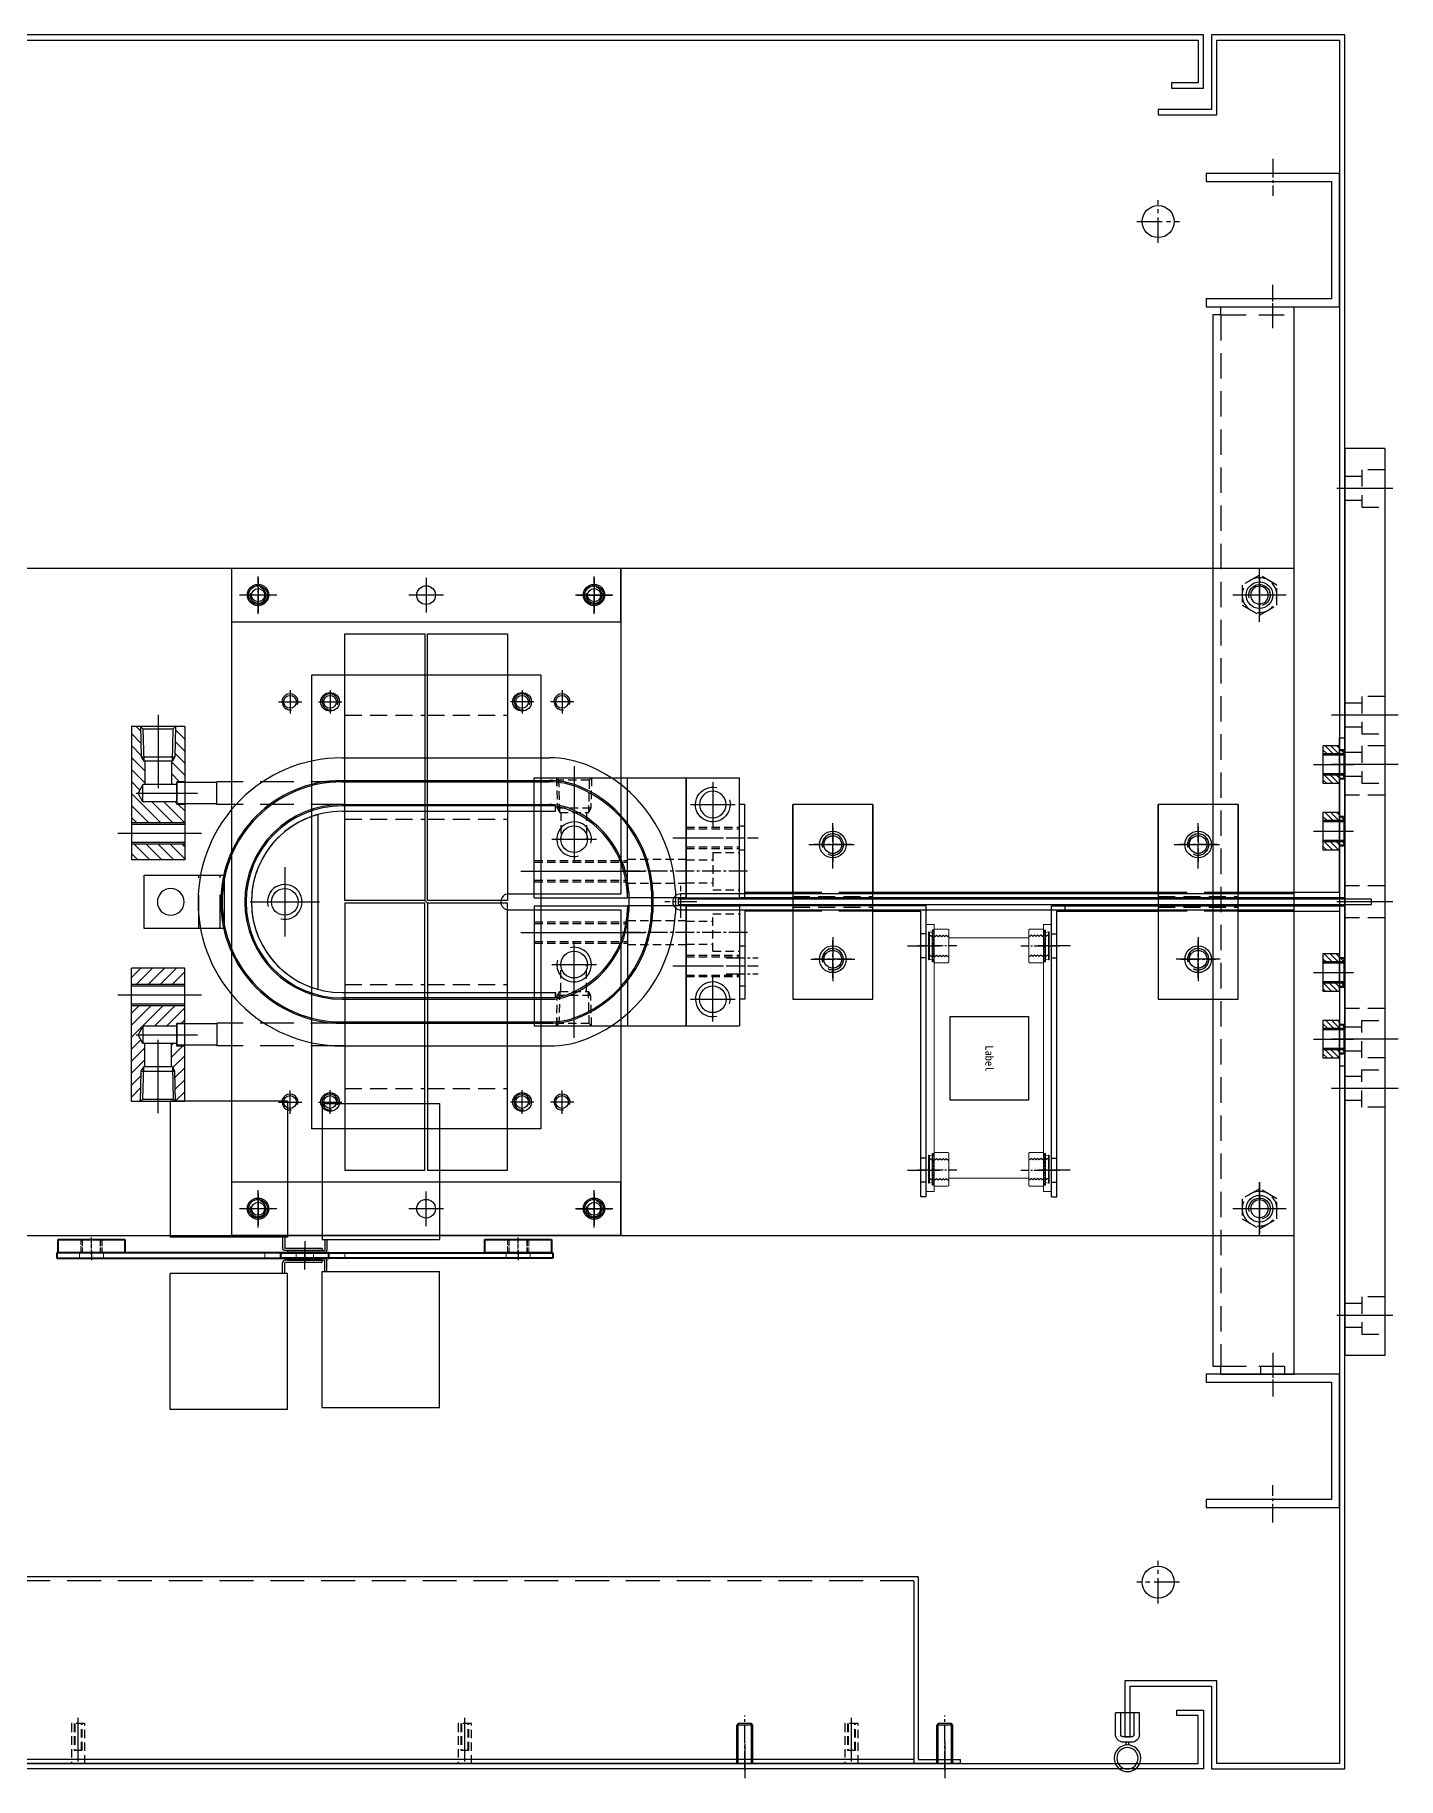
# Model space of a CAD drawing. Header units: millimetres. Extents: x 24815 to 36799, y -9299 to 5469.
# Drawn here: x 35471 to 35982, y 959 to 1612 of the extents above; entities that cross this region are included whole.
import ezdxf

# ---------------------------------------------------------------- set-up
doc = ezdxf.new("R2010")
doc.units = ezdxf.units.MM
for name, pattern in [('CENTER', [50.8, 31.75, -6.35, 6.35, -6.35]), ('CENTER1', [10, 7, -1, 1, -1]), ('CENTER2', [28.575, 19.05, -3.175, 3.175, -3.175]), ('DPDM0486$0$CHAIN', [0.3543, 0.2362, -0.0295, 0.0591, -0.0295]), ('DPDM0486$0$DASHED', [0.2067, 0.1654, -0.0413]), ('DPDM0487$0$CHAIN', [0.3543, 0.2362, -0.0295, 0.0591, -0.0295]), ('DPDM0487$0$DASHED', [0.2067, 0.1654, -0.0413]), ('HIDDEN', [9.525, 6.35, -3.175]), ('HIDDEN2', [4.7625, 3.175, -1.5875]), ('HIDDENX2', [19.05, 12.7, -6.35]), ('PHANTOMX2', [5, 2.5, -0.5, 0.5, -0.5, 0.5, -0.5])]:
    doc.linetypes.add(name, pattern=pattern)
for name, color, linetype in [('______', 7, 'Continuous'), ('CAPA', 7, 'Continuous'), ('CENTER', 1, 'CENTER'), ('HIDDEN', 2, 'HIDDEN'), ('THIN', 3, 'Continuous'), ('모선', 7, 'Continuous')]:
    doc.layers.add(name, color=color, linetype=linetype)
for name, color, linetype, lineweight in [('AM_5', 3, 'Continuous', 25), ('DPDM0486$0$가려진 것(ISO)', 2, 'DPDM0486$0$DASHED', 18), ('DPDM0486$0$가시적인 것(ISO)', 3, 'Continuous', 40), ('DPDM0486$0$중심선(ISO)', 1, 'Continuous', 25), ('DPDM0487$0$가려진 것(ISO)', 2, 'DPDM0487$0$DASHED', 18), ('DPDM0487$0$가시적인 것(ISO)', 3, 'Continuous', 40), ('DPDM0487$0$중심선(ISO)', 1, 'Continuous', 25), ('모형', 7, 'Continuous', 53), ('외형선', 3, 'Continuous', 30)]:
    doc.layers.add(name, color=color, linetype=linetype, lineweight=lineweight)
doc.styles.add('dim', font='')
doc.styles.get('dim').set_extended_font_data('BatangChe')

# ---------------------------------------------------------------- blocks, each defined once
blk = doc.blocks.new('A$C6E964A93')
at = {"color": 4}
for p, q in [((490.01, 70), (9.9, 70)), ((488.41, 68.4), (488.41, 60)), ((490.01, 70), (490.01, 1.6)), ((488.41, 60), (488.41, 0)), ((488.41, 1.6), (11.5, 1.6)), ((488.41, 0), (11.5, 0)), ((490.01, 1.6), (505.91, 1.6)), ((505.91, 0), (505.91, 1.6)), ((505.91, 0), (488.41, 0))]:
    blk.add_line(p, q, dxfattribs=at)
at = {"layer": 'CENTER', "color": 1, "linetype": 'CENTER'}
for p, q in [((425, 7.43), (425, -5.44)), ((500, 8.23), (500, -5.44))]:
    blk.add_line(p, q, dxfattribs=at)
at = {"layer": 'HIDDEN', "color": 2, "linetype": 'HIDDENX2'}
blk.add_line((488.41, 68.5), (11.5, 68.5), dxfattribs=at)
blk = doc.blocks.new('erwqa')
at = {"color": 2, "linetype": 'HIDDEN'}
for p, q in [((-4060.23, -13842.8), (-4056.48, -13836.3)), ((-4056.48, -13836.3), (-4048.97, -13836.3)), ((-4048.97, -13836.3), (-4045.22, -13842.8)), ((-4056.48, -13849.3), (-4060.23, -13842.8)), ((-4045.22, -13842.8), (-4048.97, -13849.3)), ((-4048.97, -13849.3), (-4056.48, -13849.3))]:
    blk.add_line(p, q, dxfattribs=at)
blk.add_circle((-4052.72, -13842.8), 6.5, dxfattribs=at)
blk.add_circle((-4052.72, -13842.8), 3.32)
at = {"layer": 'CENTER'}
for p, q in [((-4052.72, -13832.8), (-4052.72, -13852.8)), ((-4062.72, -13842.8), (-4042.72, -13842.8))]:
    blk.add_line(p, q, dxfattribs=at)
at = {"layer": 'THIN'}
blk.add_arc((-4052.72, -13842.8), 4, 255, 165, dxfattribs=at)
blk = doc.blocks.new('A$C0C5579ED')
at = {"color": 140}
for p, q in [((0, -19.5), (0, 8)), ((400, 8), (0, 8)), ((400, -19.5), (400, 8)), ((3, -19.5), (0, -19.5)), ((3, -19.5), (3, -22.5)), ((397, -22.5), (397, -19.5)), ((400, -19.5), (397, -19.5)), ((3, -22.5), (397, -22.5))]:
    blk.add_line(p, q, dxfattribs=at)
at = {"color": 2, "linetype": 'HIDDEN2', "ltscale": 3}
for p, q in [((3, -19.5), (3, 8)), ((397, -19.5), (397, 8)), ((3, -19.5), (397, -19.5))]:
    blk.add_line(p, q, dxfattribs=at)
at = {"color": 1, "linetype": 'CENTER1'}
for p, q in [((8, 0), (-5, 0)), ((392, 0), (405, 0))]:
    blk.add_line(p, q, dxfattribs=at)
at = {"color": 1, "linetype": 'CENTER2'}
for p, q in [((108, 1.83), (108, -11.83)), ((338, 1.83), (338, -11.83)), ((101.17, -5), (114.83, -5)), ((331.17, -5), (344.83, -5))]:
    blk.add_line(p, q, dxfattribs=at)
at = {"color": 2}
for p, q in [((400, 4.5), (397, 4.5)), ((400, -4.5), (397, -4.5))]:
    blk.add_line(p, q, dxfattribs=at)
at = {"color": 140}
for centre in [(108, -5), (338, -5)]:
    blk.add_circle(centre, 5, dxfattribs=at)
at = {"extrusion": (0, 0, -1), "zscale": -1}
for p in [(3944.72, 13837.8), (3714.72, 13837.8)]:
    blk.add_blockref('erwqa', p, dxfattribs=at)
blk = doc.blocks.new('A$C0C3B50F3')
for p, q in [((-3, 14.39), (-2.5, 15)), ((-3, 14.39), (3, 14.39)), ((-3, 0), (-3, 14.39)), ((-2.5, 15), (2.5, 15)), ((2.5, 15), (3, 14.39)), ((3, 0), (3, 14.39)), ((3, 0), (-3, 0))]:
    blk.add_line(p, q)
at = {"color": 3}
for p, q in [((-2.5, 0), (-2.5, 15)), ((2.5, 0), (2.5, 15))]:
    blk.add_line(p, q, dxfattribs=at)
at = {"color": 1, "linetype": 'CENTER1'}
blk.add_line((0, -2.28), (0, 18.05), dxfattribs=at)
blk = doc.blocks.new('caw334rtw34tf45')
at = {"color": 2, "linetype": 'HIDDEN2'}
for p, q in [((4143.25, 33223.64), (4128.25, 33223.64)), ((4128.25, 33223.64), (4128.25, 33218.64)), ((4143.25, 33222.64), (4133.25, 33222.64)), ((4133.25, 33222.64), (4133.25, 33219.64)), ((4143.25, 33222.39), (4133.25, 33222.39)), ((4143.25, 33218.64), (4143.25, 33223.64)), ((4128.25, 33218.64), (4143.25, 33218.64)), ((4133.25, 33219.89), (4143.25, 33219.89)), ((4133.25, 33219.64), (4143.25, 33219.64))]:
    blk.add_line(p, q, dxfattribs=at)
at = {"color": 1, "linetype": 'CENTER', "ltscale": 2}
blk.add_line((4129.02, 33221.14), (4145.4, 33221.14), dxfattribs=at)
blk = doc.blocks.new('A$C6DC91A1C')
at = {"color": 1, "linetype": 'CENTER1'}
for p, q in [((-8.59, 0), (5.33, 0)), ((52.59, 0), (38.67, 0))]:
    blk.add_line(p, q, dxfattribs=at)
at = {"color": 140}
blk.add_lwpolyline([(0, 22), (44, 22), (44, -25), (47, -25), (47, 25), (-3, 25), (-3, -25), (0, -25)], close=True, dxfattribs=at)
blk = doc.blocks.new('ASDHREWHREJJJ')
for p, q in [((14491.89, -8468.07), (14488.89, -8468.07)), ((14489.89, -8467.05), (14489.89, -8468.07)), ((14490.89, -8467.05), (14490.89, -8468.07)), ((14485.89, -8471.07), (14485.89, -8479.07)), ((14487.89, -8471.07), (14487.89, -8479.07)), ((14491.89, -8470.07), (14488.89, -8470.07)), ((14492.89, -8471.07), (14492.89, -8479.07)), ((14494.89, -8471.07), (14494.89, -8479.07)), ((14494.89, -8479.07), (14485.89, -8479.07))]:
    blk.add_line(p, q)
for radius in [5, 4]:
    blk.add_circle((14490.39, -8462.07), radius)
for centre, radius, start, end in [((14488.89, -8471.07), 3, 90, 180), ((14491.89, -8471.07), 3, 0, 90), ((14488.89, -8471.07), 1, 90, 180), ((14491.89, -8471.07), 1, 0, 90)]:
    blk.add_arc(centre, radius, start, end)
blk = doc.blocks.new('A$C3C5A7B0C')
at = {"color": 1, "linetype": 'CENTER2', "ltscale": 0.5}
for p, q in [((730, -78), (730, -62)), ((722, -70), (738, -70)), ((730, -588), (730, -572)), ((738, -580), (722, -580))]:
    blk.add_line(p, q, dxfattribs=at)
at = {"color": 3}
for points in [[(750, -28), (730, -28), (730, -30), (752, -30), (752, -2), (798, -2), (798, -648), (752, -648), (752, -617), (717.5, -617), (717.5, -638), (719.5, -638), (719.5, -619), (750, -619), (750, -650), (800, -650), (800, 0), (750, 0)], [(737, -628), (747, -628), (747, -650), (55, -650), (55, -628), (65, -628), (65, -630), (57, -630), (57, -648), (745, -648), (745, -630), (737, -630)]]:
    blk.add_lwpolyline(points, close=True, dxfattribs=at)
at = {"color": 3, "ltscale": 10}
for centre in [(730, -70), (730, -580)]:
    blk.add_circle(centre, 6, dxfattribs=at)
at = {"layer": '외형선', "lineweight": -3}
blk.add_lwpolyline([(65, -20), (65, -18), (55, -18), (55, -2), (745, -2), (745, -18), (735, -18), (735, -20), (747, -20), (747, 0), (53, 0), (53, -20), (65, -20)], dxfattribs=at)
at = {"ltscale": 10, "rotation": 270}
for p in [(773, -55), (773, -505)]:
    blk.add_blockref('A$C6DC91A1C', p, dxfattribs=at)
at = {"color": 1, "linetype": 'CENTER2', "rotation": 90}
for p in [(33546.14, -4776.25), (33691.14, -4776.25), (33836.14, -4776.25)]:
    blk.add_blockref('caw334rtw34tf45', p, dxfattribs=at)
at = {"xscale": -1}
for p in [(575, -648), (650, -648)]:
    blk.add_blockref('A$C0C3B50F3', p, dxfattribs=at)
at = {"color": 4, "xscale": -1, "rotation": 180}
blk.add_blockref('ASDHREWHREJJJ', (-13771.89, -9108.07), dxfattribs=at)
blk = doc.blocks.new('B5Y6BYU')
blk.add_line((28533.6, -4095.14), (28533.6, -4102.17))
at = {"layer": 'CAPA'}
for p, q in [((28540.1, -4042.66), (28584.1, -4042.66)), ((28540.1, -4042.66), (28540.1, -4093.66)), ((28584.1, -4042.66), (28584.1, -4093.66)), ((28540.1, -4093.66), (28584.1, -4093.66)), ((28541.1, -4093.66), (28541.1, -4097.86)), ((28541.9, -4093.66), (28541.9, -4097.66)), ((28527.1, -4097.86), (28527.1, -4098.66)), ((28527.1, -4097.86), (28541.1, -4097.86)), ((28527.1, -4098.66), (28540.9, -4098.66))]:
    blk.add_line(p, q, dxfattribs=at)
blk.add_arc((28540.9, -4097.66), 1, 270, 0, dxfattribs=at)
blk = doc.blocks.new('A$C335C3990')
at = {"layer": 'DPDM0486$0$가려진 것(ISO)', "ltscale": 12.094824}
for p, q in [((5, 4), (0, 4)), ((0, 3.5), (5, 3.5)), ((0, 3.32), (5, 3.32)), ((0, -3.32), (5, -3.32)), ((0, -3.5), (5, -3.5)), ((0, -4), (5, -4))]:
    blk.add_line(p, q, dxfattribs=at)
at = {"layer": 'DPDM0486$0$가시적인 것(ISO)'}
for p, q in [((0, -12.5), (0, 12.5)), ((0, 12.5), (5, 12.5)), ((5, 12.5), (5, -12.5)), ((5, -12.5), (0, -12.5))]:
    blk.add_line(p, q, dxfattribs=at)
at = {"layer": 'DPDM0486$0$중심선(ISO)', "linetype": 'DPDM0486$0$CHAIN', "ltscale": 7.222748}
blk.add_line((-0.75, 0), (5.75, 0), dxfattribs=at)
blk = doc.blocks.new('A$C517E0DAE')
at = {"layer": 'DPDM0487$0$가려진 것(ISO)', "ltscale": 3.809293}
for p, q in [((-3.25, 2), (-3.25, 0)), ((3.25, 2), (3.25, 0)), ((15, 2), (15, 0)), ((75.5, 2), (75.5, 0)), ((84.5, 2), (84.5, 0))]:
    blk.add_line(p, q, dxfattribs=at)
at = {"layer": 'DPDM0487$0$가시적인 것(ISO)'}
for p, q in [((-9, 2), (93, 2)), ((-9, 0), (-9, 2)), ((93, 0), (-9, 0)), ((93, 2), (93, 0))]:
    blk.add_line(p, q, dxfattribs=at)
at = {"layer": 'DPDM0487$0$중심선(ISO)', "linetype": 'DPDM0487$0$CHAIN', "ltscale": 3.889126}
for p, q in [((0, 2.75), (0, -0.75)), ((80, 2.75), (80, -0.75))]:
    blk.add_line(p, q, dxfattribs=at)
blk = doc.blocks.new('A$C6D924BC3')
at = {"xscale": -1}
for name, p in [('B5Y6BYU', (28453.6, 4094.46)), ('A$C517E0DAE', (-80, -7))]:
    blk.add_blockref(name, p, dxfattribs=at)
for name, p in [('B5Y6BYU', (-28613.6, 4093.66)), ('A$C517E0DAE', (-80, -7))]:
    blk.add_blockref(name, p)
for name, p, rotation in [('A$C335C3990', (-160, -5), 90), ('A$C335C3990', (0, -5), 90), ('B5Y6BYU', (28453.6, -4106.46), 180)]:
    blk.add_blockref(name, p, dxfattribs=dict(rotation=rotation))
at = {"xscale": -1, "rotation": 180}
blk.add_blockref('B5Y6BYU', (-28613.6, -4105.66), dxfattribs=at)
blk = doc.blocks.new('WADGSG')
blk.add_line((54281.5, 131541.67), (54281.5, 131607.24))
at = {"color": 1, "linetype": 'CENTER', "ltscale": 3}
for p, q in [((54269, 131587.45), (54269, 131561.45)), ((54256, 131574.45), (54282, 131574.45))]:
    blk.add_line(p, q, dxfattribs=at)
at = {"color": 3}
blk.add_circle((54269, 131574.45), 5, dxfattribs=at)
for centre, radius, start, end in [((54290.5, 131574.45), 34, 105.34948, 254.65052), ((54269, 131574.45), 6.5, 256.75792, 195.25066)]:
    blk.add_arc(centre, radius, start, end)
blk = doc.blocks.new('Wdfgs')
at = {"color": 6}
for p, q in [((54368.12, 131610.45), (54288.12, 131610.45)), ((54368.12, 131608.45), (54368.12, 131610.45)), ((54288.12, 131608.45), (54368.12, 131608.45)), ((54288.12, 131540.45), (54368.12, 131540.45)), ((54368.12, 131538.45), (54288.12, 131538.45)), ((54368.12, 131538.45), (54368.12, 131540.45))]:
    blk.add_line(p, q, dxfattribs=at)
for radius in [36, 34]:
    blk.add_arc((54288.12, 131574.45), radius, 90, 270, dxfattribs=at)
blk = doc.blocks.new('tshf')
at = {"color": 2}
for p, q in [((54420.78, 131628.45), (54498.58, 131628.45)), ((54420.78, 131619.95), (54498.58, 131619.95)), ((54420.78, 131619.45), (54498.58, 131619.45)), ((54420.78, 131610.95), (54498.58, 131610.95)), ((54528.28, 131577.97), (54528.28, 131570.93)), ((54536.77, 131578.34), (54536.77, 131570.57)), ((54537.27, 131578.34), (54537.27, 131570.57)), ((54545.76, 131578.72), (54545.76, 131570.19)), ((54420.78, 131537.95), (54498.58, 131537.95)), ((54420.78, 131529.45), (54498.58, 131529.45)), ((54420.78, 131528.95), (54498.58, 131528.95)), ((54420.78, 131520.45), (54498.58, 131520.45))]:
    blk.add_line(p, q, dxfattribs=at)
at = {"color": 1}
for p, q in [((54373.78, 131619.2), (54358.78, 131619.2)), ((54358.78, 131611.2), (54358.78, 131619.2)), ((54373.78, 131611.2), (54358.78, 131611.2)), ((54373.78, 131528.7), (54358.78, 131528.7)), ((54358.78, 131528.7), (54358.78, 131520.7)), ((54373.78, 131520.7), (54358.78, 131520.7))]:
    blk.add_line(p, q, dxfattribs=at)
at = {"color": 253, "linetype": 'HIDDENX2'}
for p, q in [((54421.78, 131619.45), (54373.78, 131619.45)), ((54373.78, 131610.95), (54373.78, 131619.45)), ((54421.78, 131610.95), (54373.78, 131610.95)), ((54421.78, 131528.95), (54373.78, 131528.95)), ((54373.78, 131528.95), (54373.78, 131520.45)), ((54421.78, 131520.45), (54373.78, 131520.45))]:
    blk.add_line(p, q, dxfattribs=at)
at = {"color": 2}
for centre, radius, start, end in [((54420.78, 131574.45), 54, 90, 270), ((54498.58, 131590.95), 37.5, 67.70991, 90), ((54492.64, 131576.45), 53.17, 2.44434, 67.70991), ((54420.78, 131574.45), 45.5, 90, 270), ((54420.78, 131574.45), 45, 90, 270), ((54498.58, 131590.95), 29, 67.70991, 90), ((54498.58, 131590.95), 28.5, 67.70991, 90), ((54492.64, 131576.45), 44.17, 2.44434, 67.70991), ((54492.64, 131576.45), 44.67, 2.44434, 67.70991), ((54420.78, 131574.45), 36.5, 90, 270), ((54498.58, 131590.95), 20, 67.70991, 90), ((54492.64, 131576.45), 35.67, 2.44434, 67.70991), ((54492.64, 131572.45), 35.67, 292.29009, 357.55566), ((54492.64, 131572.45), 44.17, 292.29009, 357.55566), ((54492.64, 131572.45), 44.67, 292.29009, 357.55566), ((54492.64, 131572.45), 53.17, 292.29009, 357.55566), ((54498.58, 131557.95), 20, 270, 292.29009), ((54498.58, 131557.95), 28.5, 270, 292.29009), ((54498.58, 131557.95), 29, 270, 292.29009), ((54498.58, 131557.95), 37.5, 270, 292.29009)]:
    blk.add_arc(centre, radius, start, end, dxfattribs=at)
blk = doc.blocks.new('aseefwAG')
at = {"color": 6}
for p, q in [((978.69, 254.27), (948.69, 254.26)), ((948.69, 254.26), (948.69, 234.26)), ((978.69, 234.27), (978.69, 254.27)), ((948.69, 234.26), (978.69, 234.27))]:
    blk.add_line(p, q, dxfattribs=at)
at = {"color": 2, "linetype": 'HIDDENX2'}
for p, q in [((950.19, 234.26), (950.19, 254.26)), ((958.19, 234.26), (958.19, 254.26))]:
    blk.add_line(p, q, dxfattribs=at)
at = {"color": 6}
blk.add_circle((968.69, 244.26), 5, dxfattribs=at)
blk = doc.blocks.new('eahf')
at = {"color": 1}
for p, q in [((54637.91, 131572.95), (54615.91, 131572.95)), ((54615.91, 131572.95), (54615.91, 131527.95)), ((54637.91, 131527.95), (54637.91, 131572.95)), ((54615.91, 131527.95), (54637.91, 131527.95))]:
    blk.add_line(p, q, dxfattribs=at)
at = {"color": 2, "linetype": 'HIDDEN2'}
for p, q in [((54615.91, 131567.45), (54637.91, 131567.45)), ((54615.91, 131558.45), (54637.91, 131558.45))]:
    blk.add_line(p, q, dxfattribs=at)
at = {"color": 1, "linetype": 'CENTER1'}
blk.add_line((54640.91, 131562.95), (54612.91, 131562.95), dxfattribs=at)
blk = doc.blocks.new('sdfghd')
at = {"color": 1, "linetype": 'CENTER', "ltscale": 3}
for p, q in [((54837.31, 131616.26), (54837.31, 131569.82)), ((54837.31, 131616.26), (54837.31, 131569.82)), ((54825.31, 131604.67), (54825.31, 131587.92)), ((54797.89, 131596.3), (54820.44, 131596.3)), ((54816.94, 131596.3), (54833.69, 131596.3))]:
    blk.add_line(p, q, dxfattribs=at)
at = {"color": 6}
for p, q in [((54847.31, 131611.3), (54802.31, 131611.3)), ((54802.31, 131611.3), (54802.31, 131576.3)), ((54814.81, 131611.3), (54814.81, 131603.3)), ((54847.31, 131611.3), (54847.31, 131576.3)), ((54847.31, 131611.15), (54847.31, 131576.3)), ((54814.81, 131603.3), (54813.14, 131603.3)), ((54813.14, 131603.3), (54813.14, 131601.76)), ((54847.31, 131576.3), (54802.31, 131576.3))]:
    blk.add_line(p, q, dxfattribs=at)
at = {"color": 2, "linetype": 'HIDDEN2'}
for p, q in [((54833.31, 131611.15), (54833.31, 131576.15)), ((54833.91, 131611.15), (54833.91, 131576.15)), ((54840.71, 131611.15), (54840.71, 131576.15)), ((54841.31, 131611.15), (54841.31, 131576.15))]:
    blk.add_line(p, q, dxfattribs=at)
at = {"color": 252, "linetype": 'HIDDEN2'}
for p, q in [((54802.31, 131602.87), (54802.31, 131589.72)), ((54803.2, 131601.99), (54802.31, 131602.87)), ((54813.71, 131590.01), (54813.71, 131602.58)), ((54815.28, 131601.68), (54803.2, 131601.99)), ((54803.2, 131590.6), (54803.2, 131601.99)), ((54815.28, 131601.68), (54815.28, 131590.92)), ((54815.28, 131601.3), (54825.39, 131601.3)), ((54802.31, 131589.72), (54803.2, 131590.6)), ((54803.2, 131590.6), (54815.28, 131590.92)), ((54815.28, 131591.65), (54825.31, 131591.65))]:
    blk.add_line(p, q, dxfattribs=at)
blk.add_line((54805.36, 131602.8), (54802.31, 131602.8))
for points in [[(54802.31, 131602.87), (54813.71, 131602.58), (54815.28, 131601.68)], [(54802.31, 131589.72), (54813.71, 131590.01), (54815.28, 131590.92)]]:
    blk.add_lwpolyline(points, dxfattribs=at)
at = {"color": 3}
blk.add_circle((54825.31, 131596.3), 5, dxfattribs=at)
blk.add_arc((54825.31, 131596.3), 6.5, 74.74934, 13.24208)
at = {"color": 6}
blk.add_arc((54846.81, 131611.29), 35, 195.79842, 269.18146, dxfattribs=at)
blk = doc.blocks.new('asg')
at = {"color": 1, "linetype": 'CENTER', "ltscale": 3}
for p, q in [((54842.11, 131702.48), (54842.11, 131656.03)), ((54854.11, 131690.89), (54854.11, 131674.14)), ((54862.49, 131682.51), (54845.74, 131682.51)), ((54881.54, 131682.51), (54858.99, 131682.51))]:
    blk.add_line(p, q, dxfattribs=at)
at = {"color": 6}
for p, q in [((54832.11, 131697.51), (54877.11, 131697.51)), ((54832.11, 131697.51), (54832.11, 131662.51)), ((54832.11, 131697.37), (54832.11, 131662.51)), ((54864.61, 131697.51), (54864.61, 131689.51)), ((54877.11, 131697.51), (54877.11, 131662.51)), ((54864.61, 131689.51), (54866.29, 131689.51)), ((54866.29, 131689.51), (54866.29, 131687.98)), ((54832.11, 131662.51), (54877.11, 131662.51))]:
    blk.add_line(p, q, dxfattribs=at)
at = {"color": 2, "linetype": 'HIDDEN2'}
for p, q in [((54838.11, 131697.37), (54838.11, 131662.37)), ((54838.71, 131697.37), (54838.71, 131662.37)), ((54845.51, 131697.37), (54845.51, 131662.37)), ((54846.11, 131697.37), (54846.11, 131662.37))]:
    blk.add_line(p, q, dxfattribs=at)
at = {"color": 252, "linetype": 'HIDDEN2'}
for p, q in [((54864.14, 131687.51), (54854.04, 131687.51)), ((54864.14, 131687.89), (54876.23, 131688.21)), ((54864.14, 131687.89), (54864.14, 131677.13)), ((54865.71, 131676.23), (54865.71, 131688.8)), ((54876.23, 131688.21), (54877.11, 131689.09)), ((54876.23, 131676.82), (54876.23, 131688.21)), ((54877.11, 131689.09), (54877.11, 131675.93)), ((54864.14, 131677.87), (54854.11, 131677.87)), ((54876.23, 131676.82), (54864.14, 131677.13)), ((54877.11, 131675.93), (54876.23, 131676.82))]:
    blk.add_line(p, q, dxfattribs=at)
blk.add_line((54874.07, 131689.01), (54877.11, 131689.01))
for points in [[(54877.11, 131689.09), (54865.71, 131688.8), (54864.14, 131687.89)], [(54877.11, 131675.93), (54865.71, 131676.23), (54864.14, 131677.13)]]:
    blk.add_lwpolyline(points, dxfattribs=at)
at = {"color": 3}
blk.add_circle((54854.11, 131682.51), 5, dxfattribs=at)
at = {"color": 6}
blk.add_arc((54832.61, 131697.51), 35, 270.81854, 344.20158, dxfattribs=at)
blk.add_arc((54854.11, 131682.51), 6.5, 256.75792, 195.25066)
blk = doc.blocks.new('W3FCDSERTF')
at = {"color": 40}
for p, q in [((17905.8, -33979), (17905.8, -34065)), ((17905.8, -33979), (18075.8, -33979)), ((18075.8, -33979), (18075.8, -34065)), ((17905.8, -34065), (18075.8, -34065))]:
    blk.add_line(p, q, dxfattribs=at)
at = {"color": 1, "linetype": 'CENTER2'}
for p, q in [((17915.8, -33981.62), (17915.8, -33990.38)), ((18065.8, -33981.62), (18065.8, -33990.38)), ((17911.42, -33986), (17920.18, -33986)), ((18070.18, -33986), (18061.42, -33986)), ((17915.8, -34062.38), (17915.8, -34053.62)), ((18065.8, -34062.38), (18065.8, -34053.62)), ((17911.42, -34058), (17920.18, -34058)), ((18070.18, -34058), (18061.42, -34058))]:
    blk.add_line(p, q, dxfattribs=at)
at = {"color": 40}
for centre in [(17915.8, -33986), (18065.8, -33986), (17915.8, -34058), (18065.8, -34058)]:
    blk.add_circle(centre, 3.5, dxfattribs=at)
blk = doc.blocks.new('QWERFCWE5RTF')
at = {"color": 0, "linetype": 'CENTER2'}
blk.add_line((18132.26, -34251.01), (18132.26, -34281.01), dxfattribs=at)
at = {"color": 1, "linetype": 'CENTER1'}
blk.add_line((18144.76, -34279.01), (18144.76, -34253.01), dxfattribs=at)
at = {"color": 1}
for p, q in [((18154.76, -34256.01), (18109.76, -34256.01)), ((18109.76, -34256.01), (18109.76, -34276.01)), ((18154.76, -34256.01), (18154.76, -34276.01)), ((18154.76, -34276.01), (18109.76, -34276.01)), ((18154.76, -34276.01), (18109.76, -34276.01))]:
    blk.add_line(p, q, dxfattribs=at)
at = {"color": 1, "linetype": 'CENTER', "ltscale": 3}
for p, q in [((18119.76, -34257.63), (18119.76, -34274.39)), ((18111.39, -34266.01), (18128.14, -34266.01))]:
    blk.add_line(p, q, dxfattribs=at)
at = {"color": 2, "linetype": 'HIDDEN2'}
for p, q in [((18128.26, -34256.01), (18128.26, -34276.01)), ((18128.86, -34256.01), (18128.86, -34276.01)), ((18135.66, -34256.01), (18135.66, -34276.01)), ((18136.26, -34256.01), (18136.26, -34276.01)), ((18140.46, -34256.01), (18140.46, -34266.01)), ((18149.06, -34256.01), (18149.06, -34266.01)), ((18137.76, -34266.01), (18151.76, -34266.01)), ((18137.76, -34266.01), (18137.76, -34276.01)), ((18151.76, -34266.01), (18151.76, -34276.01))]:
    blk.add_line(p, q, dxfattribs=at)
at = {"color": 3}
blk.add_circle((18119.76, -34266.01), 5, dxfattribs=at)
blk.add_arc((18119.76, -34266.01), 6.5, 254.74934, 193.24208)
blk = doc.blocks.new('QW3EFCWEW4RT')
h = blk.add_hatch()
h.set_pattern_fill('ANSI31', color=256, style=0)
h.set_pattern_definition([(45, (20879.2575, 78.3932), (-2.24506403, 2.24506403), [])])
h.paths.add_polyline_path([(17403.69, -34509.93), (17403.69, -34513.35), (17415.09, -34513.64), (17416.66, -34514.55), (17416.66, -34514.93), (17425.44, -34514.93), (17425.44, -34512.93), (17424.44, -34512.93), (17424.44, -34509.93)], flags=17)
h.paths.add_polyline_path([(17416.66, -34524.93), (17416.66, -34525.31), (17415.09, -34526.21), (17403.69, -34526.5), (17403.69, -34529.93), (17439.69, -34529.93), (17439.69, -34509.93), (17432.94, -34509.93), (17432.94, -34512.93), (17431.94, -34512.93), (17431.94, -34525.6), (17428.69, -34527.37), (17425.44, -34525.6), (17425.44, -34524.93)])
h.paths.add_polyline_path([(17453.69, -34509.93), (17447.69, -34509.93), (17447.69, -34529.93), (17453.69, -34529.93)])
at = {"color": 1, "linetype": 'CENTER', "ltscale": 3}
for p, q in [((17428.69, -34528.16), (17428.69, -34505.16)), ((17443.69, -34535.03), (17443.69, -34503.59)), ((17399.27, -34519.93), (17426.82, -34519.93))]:
    blk.add_line(p, q, dxfattribs=at)
at = {"color": 1}
for p, q in [((17403.69, -34509.93), (17453.69, -34509.93)), ((17403.69, -34509.93), (17403.69, -34529.93)), ((17424.44, -34509.93), (17424.44, -34512.93)), ((17424.44, -34512.93), (17432.94, -34512.93)), ((17425.44, -34512.93), (17425.44, -34525.6)), ((17431.94, -34512.93), (17431.94, -34525.6)), ((17432.94, -34509.93), (17432.94, -34512.93)), ((17453.69, -34509.93), (17453.69, -34529.93)), ((17416.66, -34514.93), (17425.44, -34514.93)), ((17416.66, -34524.93), (17425.44, -34524.93)), ((17425.44, -34525.6), (17428.69, -34527.37)), ((17431.94, -34525.6), (17425.44, -34525.6)), ((17431.94, -34525.6), (17428.69, -34527.37)), ((17403.69, -34529.93), (17453.69, -34529.93))]:
    blk.add_line(p, q, dxfattribs=at)
at = {"color": 2}
blk.add_line((17403.69, -34511.53), (17403.69, -34525.83), dxfattribs=at)
for p, q in [((17403.69, -34513.35), (17403.69, -34526.5)), ((17404.58, -34514.23), (17403.69, -34513.35)), ((17404.58, -34525.62), (17404.58, -34514.23)), ((17415.09, -34526.21), (17415.09, -34513.64)), ((17416.66, -34514.55), (17416.66, -34525.31)), ((17439.69, -34529.93), (17439.69, -34509.93)), ((17447.69, -34529.93), (17447.69, -34509.93)), ((17403.69, -34526.5), (17404.58, -34525.62))]:
    blk.add_line(p, q)
at = {"color": 3}
for p, q in [((17416.66, -34514.55), (17404.58, -34514.23)), ((17440.29, -34529.93), (17440.29, -34509.93)), ((17447.09, -34529.93), (17447.09, -34509.93)), ((17404.58, -34525.62), (17416.66, -34525.31))]:
    blk.add_line(p, q, dxfattribs=at)
for points in [[(17403.69, -34513.35), (17415.09, -34513.64), (17416.66, -34514.55)], [(17403.69, -34526.5), (17415.09, -34526.21), (17416.66, -34525.31)]]:
    blk.add_lwpolyline(points)
blk = doc.blocks.new('qw33erdcw4e4rt')
at = {"color": 40}
for p, q in [((17883.34, -34082.72), (17883.34, -33936.72)), ((18133.34, -33936.72), (17883.34, -33936.72)), ((18133.34, -34082.72), (18133.34, -33936.72)), ((18005.34, -34040.72), (18005.34, -34082.72)), ((18011.34, -34040.72), (18011.34, -34082.72)), ((18005.34, -34082.72), (17883.34, -34082.72)), ((18133.34, -34082.72), (18011.34, -34082.72))]:
    blk.add_line(p, q, dxfattribs=at)
at = {"color": 1, "linetype": 'CENTER2'}
for p, q in [((17893.34, -33953.22), (17893.34, -33940.22)), ((18123.34, -33953.22), (18123.34, -33940.22)), ((17886.84, -33946.72), (17899.84, -33946.72)), ((18129.84, -33946.72), (18116.84, -33946.72)), ((17928.96, -33958.72), (17937.71, -33958.72)), ((17933.34, -33954.35), (17933.34, -33963.1)), ((18087.71, -33958.72), (18078.96, -33958.72)), ((18083.34, -33954.35), (18083.34, -33963.1)), ((17933.34, -33969.35), (17933.34, -33978.1)), ((18083.34, -33969.35), (18083.34, -33978.1)), ((17928.96, -33973.72), (17937.71, -33973.72)), ((18087.71, -33973.72), (18078.96, -33973.72)), ((17893.34, -34016.22), (17893.34, -34003.22)), ((18123.34, -34016.22), (18123.34, -34003.22)), ((17886.84, -34009.72), (17899.84, -34009.72)), ((18129.84, -34009.72), (18116.84, -34009.72)), ((17933.34, -34050.1), (17933.34, -34041.35)), ((18083.34, -34050.1), (18083.34, -34041.35)), ((17928.96, -34045.72), (17937.71, -34045.72)), ((18087.71, -34045.72), (18078.96, -34045.72)), ((17933.34, -34065.1), (17933.34, -34056.35)), ((18083.34, -34065.1), (18083.34, -34056.35)), ((17928.96, -34060.72), (17937.71, -34060.72)), ((18087.71, -34060.72), (18078.96, -34060.72)), ((17893.34, -34066.22), (17893.34, -34079.22)), ((18123.34, -34066.22), (18123.34, -34079.22)), ((17886.84, -34072.72), (17899.84, -34072.72)), ((18129.84, -34072.72), (18116.84, -34072.72))]:
    blk.add_line(p, q, dxfattribs=at)
at = {"color": 40}
for centre in [(17893.34, -33946.72), (18123.34, -33946.72), (17893.34, -34009.72), (18123.34, -34009.72), (17893.34, -34072.72), (18123.34, -34072.72)]:
    blk.add_circle(centre, 3.5, dxfattribs=at)
for centre in [(17933.34, -33958.72), (18083.34, -33958.72), (17933.34, -33973.72), (18083.34, -33973.72), (17933.34, -34045.72), (18083.34, -34045.72), (17933.34, -34060.72), (18083.34, -34060.72)]:
    blk.add_circle(centre, 2.4)
at = {"color": 3}
for centre in [(17933.34, -33958.72), (18083.34, -33958.72), (17933.34, -33973.72), (18083.34, -33973.72), (17933.34, -34045.72), (18083.34, -34045.72), (17933.34, -34060.72), (18083.34, -34060.72)]:
    blk.add_arc(centre, 3, 249.09255, 189.42765, dxfattribs=at)
at = {"color": 40}
blk.add_arc((18008.34, -34040.72), 3, 0, 180, dxfattribs=at)
blk = doc.blocks.new('A$C28676D40')
at = {"color": 2, "linetype": 'HIDDEN'}
for p, q in [((-69.5, 0), (-69.5, 30)), ((-30.5, 0), (-30.5, 30))]:
    blk.add_line(p, q, dxfattribs=at)
at = {"color": 250}
blk.add_lwpolyline([(-100, 30), (0, 30), (0, 0), (-100, 0)], close=True, dxfattribs=at)
blk = doc.blocks.new('A$C6BDF05B0')
blk.add_line((-62.5, -115.5), (-63.5, -114.5))
for name, p, rotation in [('qw33erdcw4e4rt', (-34072.72, -18123.34), 90), ('A$C28676D40', (-93.5, -114.5), 270), ('A$C28676D40', (-62.5, -114.5), 270), ('W3FCDSERTF', (33959, 17875.8), 270), ('QW3EFCWEW4RT', (34356.43, 17354.44), 270), ('asg', (131675.01, -54945.61), 90), ('sdfghd', (131588.8, -54963.81), 90), ('QWERFCWE5RTF', (-34221.51, -18271.26), 90)]:
    blk.add_blockref(name, p, dxfattribs=dict(rotation=rotation))
for name, p in [('tshf', (-54515.28, -131689.45)), ('Wdfgs', (-54382.62, -131689.45)), ('WADGSG', (-54385, -131689.45)), ('eahf', (-54603.41, -131689.45))]:
    blk.add_blockref(name, p)
at = {"xscale": -1}
for name, p, rotation in [('eahf', (-54603.41, 131459.45), 180), ('QWERFCWE5RTF', (-34221.51, 18041.26), 90), ('A$C28676D40', (-93.5, -115.5), 270), ('A$C28676D40', (-62.5, -115.5), 270), ('QW3EFCWEW4RT', (34356.43, -17593.49), 270)]:
    blk.add_blockref(name, p, dxfattribs=dict(at, rotation=rotation))
blk.add_blockref('aseefwAG', (809.94, -359.26), dxfattribs=at)
blk = doc.blocks.new('A$C0CE13D84')
at = {"color": 32}
for p, q in [((10, 10), (-136, 10)), ((-136, 10), (-136, -10)), ((10, -10), (10, 10)), ((-136, -10), (10, -10))]:
    blk.add_line(p, q, dxfattribs=at)
for centre in [(-126, 0), (0, 0)]:
    blk.add_circle(centre, 2.46)
at = {"layer": 'CENTER'}
for p, q in [((-120, 0), (-132, 0)), ((-126, 6), (-126, -6)), ((6, 0), (-6, 0)), ((0, 6), (0, -6))]:
    blk.add_line(p, q, dxfattribs=at)
at = {"layer": 'THIN'}
for centre in [(-126, 0), (0, 0)]:
    blk.add_arc(centre, 3, 165, 75, dxfattribs=at)
blk = doc.blocks.new('A$C0F4C6BE9')
for name, p in [('A$C6BDF05B0', (0, 0)), ('A$C0CE13D84', (0, 0)), ('A$C0CE13D84', (0, -230))]:
    blk.add_blockref(name, p)
blk = doc.blocks.new('A$C6BCD645E')
at = {"color": 1, "linetype": 'CENTER1'}
for p, q in [((197.5, -7), (197.5, 7)), ((323.5, -7), (323.5, 7)), ((573, -10), (573, 10)), ((204.5, 0), (190.5, 0)), ((330.5, 0), (316.5, 0)), ((583, 0), (563, 0)), ((413, -100.5), (413, -86.5)), ((550, -100.5), (550, -86.5)), ((420, -93.5), (406, -93.5)), ((557, -93.5), (543, -93.5)), ((356, -121), (356, -109)), ((362, -115), (350, -115)), ((413, -143.5), (413, -129.5)), ((550, -143.5), (550, -129.5)), ((420, -136.5), (406, -136.5)), ((557, -136.5), (543, -136.5)), ((573, -220), (573, -240)), ((197.5, -237), (197.5, -223)), ((323.5, -237), (323.5, -223)), ((204.5, -230), (190.5, -230)), ((330.5, -230), (316.5, -230)), ((583, -230), (563, -230))]:
    blk.add_line(p, q, dxfattribs=at)
at = {"color": 251}
blk.add_lwpolyline([(586, 10), (-13, 10), (-13, -240), (586, -240)], close=True, dxfattribs=at)
blk.add_lwpolyline([(586, -112), (356, -112, 1), (356, -118), (586, -118)], format="xyb", dxfattribs=at)
for centre, radius in [((197.5, 0), 4), ((323.5, 0), 4), ((573, 0), 5), ((197.5, -230), 4), ((323.5, -230), 4), ((573, -230), 5)]:
    blk.add_circle(centre, radius, dxfattribs=at)
for centre in [(413, -93.5), (550, -93.5), (413, -136.5), (550, -136.5)]:
    blk.add_circle(centre, 3.32)
at = {"layer": 'THIN'}
for centre in [(413, -93.5), (550, -93.5), (413, -136.5), (550, -136.5)]:
    blk.add_arc(centre, 4, 285, 195, dxfattribs=at)
blk = doc.blocks.new('pem-2')
at = {"layer": 'HIDDEN', "lineweight": -3}
for p, q in [((135.99, 146.99), (135.49, 146.39)), ((135.49, 146.39), (135.99, 145.79)), ((135.99, 145.79), (135.49, 145.19)), ((135.49, 145.19), (135.99, 144.59)), ((135.99, 144.59), (135.49, 143.99)), ((135.49, 143.99), (135.99, 143.39)), ((135.7, 147.34), (135.99, 146.99)), ((143.49, 146.99), (142.99, 146.39)), ((142.99, 146.39), (143.49, 145.79)), ((143.49, 145.79), (142.99, 145.19)), ((142.99, 145.19), (143.49, 144.59)), ((143.49, 144.59), (142.99, 143.99)), ((142.99, 143.99), (143.49, 143.39)), ((143.2, 147.34), (143.49, 146.99)), ((135.99, 143.39), (135.49, 142.79)), ((135.49, 142.79), (135.99, 142.19)), ((135.99, 142.19), (135.7, 141.84)), ((143.49, 143.39), (142.99, 142.79)), ((142.99, 142.79), (143.49, 142.19)), ((143.49, 142.19), (143.2, 141.84))]:
    blk.add_line(p, q, dxfattribs=at)
at = {"layer": '모선', "lineweight": 15}
for p, q in [((133.16, 147.34), (145.81, 147.34)), ((133.16, 142.14), (133.16, 147.34)), ((145.81, 142.14), (145.81, 147.34)), ((133.46, 141.84), (133.16, 142.14)), ((133.46, 141.84), (145.51, 141.84)), ((145.81, 142.14), (145.51, 141.84))]:
    blk.add_line(p, q, dxfattribs=at)
at = {"layer": '모형', "lineweight": 13}
for p, q in [((133.54, 148.09), (145.44, 148.09)), ((133.54, 147.34), (133.54, 148.09)), ((134.24, 149.49), (144.74, 149.49)), ((134.24, 149.29), (134.24, 149.49)), ((134.49, 148.09), (134.24, 149.29)), ((144.49, 148.09), (144.74, 149.29)), ((144.74, 149.29), (144.74, 149.49)), ((145.44, 147.34), (145.44, 148.09))]:
    blk.add_line(p, q, dxfattribs=at)
at = {"layer": '모형', "lineweight": -3}
for p, q in [((133.63, 147.34), (133.63, 148.09)), ((133.9, 147.34), (133.9, 148.09)), ((134.24, 149.29), (144.74, 149.29)), ((134.26, 149.19), (144.72, 149.19)), ((134.34, 147.34), (134.34, 148.09)), ((134.9, 147.34), (134.9, 148.09)), ((134.93, 147.34), (134.93, 148.09)), ((135.53, 147.34), (135.53, 148.09)), ((135.67, 147.34), (135.67, 148.09)), ((136.28, 147.34), (136.28, 148.09)), ((136.51, 147.34), (136.51, 148.09)), ((137.12, 147.34), (137.12, 148.09)), ((137.45, 147.34), (137.45, 148.09)), ((138.04, 147.34), (138.04, 148.09)), ((138.46, 147.34), (138.46, 148.09)), ((139, 147.34), (139, 148.09)), ((139.49, 147.34), (139.49, 148.09)), ((139.98, 147.34), (139.98, 148.09)), ((140.52, 147.34), (140.52, 148.09)), ((140.94, 147.34), (140.94, 148.09)), ((141.52, 147.34), (141.52, 148.09)), ((141.86, 147.34), (141.86, 148.09)), ((142.46, 147.34), (142.46, 148.09)), ((142.7, 147.34), (142.7, 148.09)), ((143.31, 147.34), (143.31, 148.09)), ((143.45, 147.34), (143.45, 148.09)), ((144.05, 147.34), (144.05, 148.09)), ((144.08, 147.34), (144.08, 148.09)), ((144.64, 147.34), (144.64, 148.09)), ((145.08, 147.34), (145.08, 148.09)), ((145.35, 147.34), (145.35, 148.09))]:
    blk.add_line(p, q, dxfattribs=at)
at = {"layer": '모형', "color": 1, "lineweight": -3}
for p, q in [((135.99, 149.39), (135.49, 148.79)), ((135.49, 148.79), (135.99, 148.19)), ((135.99, 148.19), (135.49, 147.59)), ((135.49, 147.59), (135.7, 147.34)), ((135.91, 149.49), (135.99, 149.39)), ((143.49, 149.39), (142.99, 148.79)), ((142.99, 148.79), (143.49, 148.19)), ((143.49, 148.19), (142.99, 147.59)), ((143.2, 147.34), (142.99, 147.59)), ((143.41, 149.49), (143.49, 149.39))]:
    blk.add_line(p, q, dxfattribs=at)
blk = doc.blocks.new('A$C59953B98')
at = {"color": 1, "linetype": 'CENTER', "ltscale": 0.1}
for p, q in [((-35.5, 84), (-50, 84)), ((-11.5, 84), (3, 84)), ((-35.5, 0), (-50, 0)), ((-11.5, 0), (3, 0))]:
    blk.add_line(p, q, dxfattribs=at)
at = {"layer": '모선', "lineweight": 15}
for p, q in [((-47, 92), (-47, -8)), ((-44, 92), (-47, 92)), ((-44, 92), (-44, -8)), ((-3, 92), (-3, -8)), ((0, 92), (-3, 92)), ((0, 92), (0, -8)), ((-8.5, 87), (-38.5, 87)), ((-8.5, -3), (-38.5, -3)), ((-44, -8), (-47, -8)), ((0, -8), (-3, -8))]:
    blk.add_line(p, q, dxfattribs=at)
at = {"layer": '모선', "lineweight": -3}
blk.add_lwpolyline([(-8.61, 57.6), (-8.61, 26.13), (-37.98, 26.13), (-37.98, 57.6)], close=True, dxfattribs=at)
at = {"layer": '모선', "lineweight": 15, "xscale": -1, "rotation": 90}
for p in [(103.34, 223.49), (103.34, 139.76)]:
    blk.add_blockref('pem-2', p, dxfattribs=at)
at = {"layer": '모선', "lineweight": 15, "rotation": 270}
for p in [(-150.34, 223.49), (-150.34, 139.76)]:
    blk.add_blockref('pem-2', p, dxfattribs=at)
at = {"layer": '모선', "lineweight": -3, "insert": (-23.29, 41.86), "char_height": 3, "width": 31.4651, "attachment_point": 5, "rotation": 270, "style": 'dim'}
blk.add_mtext('Label', dxfattribs=at)
blk = doc.blocks.new('A$C679839A3')
at = {"color": 6}
for p, q in [((-35, 20), (-35, -15)), ((35, 20), (-35, 20)), ((-15, 20), (-15, -15)), ((15, -15), (15, 20)), ((35, -89), (35, 20)), ((-15, 18), (-33, 18)), ((-33, 18), (-33, -15)), ((15, 18), (33, 18)), ((33, -89), (33, 18)), ((-33, -15), (-35, -15)), ((-15, -15), (15, -15)), ((35, -89), (33, -89))]:
    blk.add_line(p, q, dxfattribs=at)
at = {"color": 2, "linetype": 'HIDDENX2'}
for p, q in [((15, 18), (-15, 18)), ((34.99, 9.5), (32.99, 9.5)), ((-35, 5), (-33, 5)), ((35, 0.5), (33, 0.5)), ((-35, -10), (-33, -10)), ((35, -74.5), (33, -74.5)), ((35, -83.5), (33, -83.5))]:
    blk.add_line(p, q, dxfattribs=at)
at = {"color": 1, "linetype": 'CENTER1'}
for p, q in [((0, 8.23), (0, -8.23)), ((-40, 0.5), (-28, 0.5)), ((-8.23, 0), (8.23, 0)), ((28, 5), (40, 5)), ((-40, -2.5), (-28, -2.5)), ((-40, -5.5), (-28, -5.5)), ((28, -79), (40, -79))]:
    blk.add_line(p, q, dxfattribs=at)
at = {"color": 6}
blk.add_circle((0, 0), 5, dxfattribs=at)
blk = doc.blocks.new('A$C02A1536E')
h = blk.add_hatch()
h.set_pattern_fill('ANSI31', color=256, scale=0.5, angle=-90, style=0)
h.set_pattern_definition([(315, (64593.379, 100538.1918), (1.122532015, 1.122532015), [])])
h.paths.add_polyline_path([(190, 26), (190, 23), (183.8, 23), (183.8, 26)])
h.paths.add_polyline_path([(183.8, 34), (183.8, 37), (190, 37), (190, 34)])
h.paths.add_polyline_path([(190, 34), (190, 35.25), (191.8, 35.25), (191.8, 34)])
h.paths.add_polyline_path([(191.8, 26), (191.8, 24.75), (190, 24.75), (190, 26)])
h = blk.add_hatch()
h.set_pattern_fill('ANSI31', color=256, scale=0.5, angle=-90, style=0)
h.set_pattern_definition([(315, (64593.379, 100513.1918), (1.122532015, 1.122532015), [])])
h.paths.add_polyline_path([(190, 1), (190, -2), (183.8, -2), (183.8, 1)])
h.paths.add_polyline_path([(183.8, 9), (183.8, 12), (190, 12), (190, 9)])
h.paths.add_polyline_path([(190, 9), (190, 10.25), (191.8, 10.25), (191.8, 9)])
h.paths.add_polyline_path([(191.8, 1), (191.8, -0.25), (190, -0.25), (190, 1)])
at = {"color": 3}
for p, q in [((190, -18), (190, 40)), ((190, 40), (192, 40)), ((192, -20), (192, 40)), ((191.8, 33.5), (183.8, 33.5)), ((191.8, 26.5), (183.8, 26.5)), ((-35, -20), (-35, 15)), ((-33, 15), (-35, 15)), ((-33, -20), (-33, 15)), ((15, 15), (-15, 15)), ((-15, -18), (-15, 15)), ((15, 15), (15, -18)), ((152, 15), (122, 15)), ((122, -18), (122, 15)), ((152, 15), (152, -18)), ((191.8, 8.5), (183.8, 8.5)), ((191.8, 1.5), (183.8, 1.5)), ((-15, -18), (-33, -18)), ((122, -18), (15, -18)), ((190, -18), (152, -18)), ((192, -20), (-35, -20))]:
    blk.add_line(p, q, dxfattribs=at)
at = {"color": 42}
for p, q in [((190, 37), (183.8, 37)), ((183.8, 37), (183.8, 23)), ((190, 23), (190, 37)), ((191.8, 35.25), (190, 35.25)), ((191.8, 24.75), (191.8, 35.25)), ((183.8, 23), (190, 23)), ((191.8, 24.75), (190, 24.75)), ((190, 12), (183.8, 12)), ((183.8, 12), (183.8, -2)), ((190, -2), (190, 12)), ((191.8, 10.25), (190, 10.25)), ((191.8, -0.25), (191.8, 10.25)), ((183.8, -2), (190, -2)), ((191.8, -0.25), (190, -0.25))]:
    blk.add_line(p, q, dxfattribs=at)
for p, q in [((191.8, 34), (183.8, 34)), ((191.8, 26), (183.8, 26)), ((191.8, 9), (183.8, 9)), ((191.8, 1), (183.8, 1))]:
    blk.add_line(p, q)
at = {"color": 6, "linetype": 'PHANTOMX2'}
for p, q in [((191.5, 35.55), (190, 35.55)), ((191.8, 35.25), (191.5, 35.55)), ((191.5, 24.45), (190, 24.45)), ((191.8, 24.75), (191.5, 24.45)), ((191.5, 10.55), (190, 10.55)), ((191.8, 10.25), (191.5, 10.55)), ((191.5, -0.55), (190, -0.55)), ((191.8, -0.25), (191.5, -0.55))]:
    blk.add_line(p, q, dxfattribs=at)
at = {"color": 2, "linetype": 'HIDDENX2'}
for p, q in [((-35, 7), (-33, 7)), ((-35, -2), (-33, -2)), ((15, -18), (-15, -18)), ((152, -18), (122, -18))]:
    blk.add_line(p, q, dxfattribs=at)
at = {"color": 1, "linetype": 'CENTER1'}
for p, q in [((0, -9), (0, 9)), ((137, -9), (137, 9)), ((-40, 2.5), (-28, 2.5)), ((-9, 0), (9, 0)), ((128, 0), (146, 0))]:
    blk.add_line(p, q, dxfattribs=at)
at = {"color": 3}
for centre in [(0, 0), (137, 0)]:
    blk.add_circle(centre, 5, dxfattribs=at)
at = {"layer": 'CENTER', "color": 1, "linetype": 'CENTER'}
for p, q in [((180.31, 30), (195.29, 30)), ((180.31, 5), (195.29, 5))]:
    blk.add_line(p, q, dxfattribs=at)
blk = doc.blocks.new('A$C6DA3363C')
h = blk.add_hatch()
h.set_pattern_fill('ANSI31', color=256, scale=0.5, angle=-90, style=0)
h.set_pattern_definition([(315, (64456.3773, 100453.1918), (1.122532015, 1.122532015), [])])
h.paths.add_polyline_path([(53, -9), (53, -12), (46.8, -12), (46.8, -9)])
h.paths.add_polyline_path([(46.8, -1), (46.8, 2), (53, 2), (53, -1)])
h.paths.add_polyline_path([(53, -1), (53, 0.25), (54.8, 0.25), (54.8, -1)])
h.paths.add_polyline_path([(54.8, -9), (54.8, -10.25), (53, -10.25), (53, -9)])
h = blk.add_hatch()
h.set_pattern_fill('ANSI31', color=256, scale=0.5, angle=-90, style=0)
h.set_pattern_definition([(315, (64456.3773, 100478.1918), (1.122532015, 1.122532015), [])])
h.paths.add_polyline_path([(53, -34), (53, -37), (46.8, -37), (46.8, -34)])
h.paths.add_polyline_path([(46.8, -26), (46.8, -23), (53, -23), (53, -26)])
h.paths.add_polyline_path([(53, -26), (53, -24.75), (54.8, -24.75), (54.8, -26)])
h.paths.add_polyline_path([(54.8, -34), (54.8, -35.25), (53, -35.25), (53, -34)])
at = {"color": 6}
for p, q in [((-55, 20), (55, 20)), ((-55, -89), (-55, 20)), ((-15, 20), (-15, -15)), ((15, -15), (15, 20)), ((55, 20), (55, -40)), ((-53, 18), (-15, 18)), ((-53, -89), (-53, 18)), ((15, 18), (53, 18)), ((53, 18), (53, -40)), ((-15, -15), (15, -15)), ((53, -40), (55, -40)), ((-55, -89), (-53, -89))]:
    blk.add_line(p, q, dxfattribs=at)
at = {"color": 2, "linetype": 'HIDDENX2'}
for p, q in [((-50, 20), (-50, 18)), ((15, 18), (-15, 18)), ((-55, 9.5), (-53, 9.5)), ((-55, 0.5), (-53, 0.5)), ((-55, -74.5), (-53, -74.5)), ((-55, -83.5), (-53, -83.5))]:
    blk.add_line(p, q, dxfattribs=at)
at = {"color": 1, "linetype": 'CENTER1'}
for p, q in [((0, 8.23), (0, -8.23)), ((-48, 5), (-60, 5)), ((8.23, 0), (-8.23, 0)), ((-48, -79), (-60, -79))]:
    blk.add_line(p, q, dxfattribs=at)
at = {"color": 42}
for p, q in [((53, 2), (46.8, 2)), ((46.8, 2), (46.8, -12)), ((53, -12), (53, 2)), ((54.8, 0.25), (53, 0.25)), ((54.8, -10.25), (54.8, 0.25)), ((46.8, -12), (53, -12)), ((54.8, -10.25), (53, -10.25)), ((53, -23), (46.8, -23)), ((46.8, -23), (46.8, -37)), ((53, -37), (53, -23)), ((54.8, -24.75), (53, -24.75)), ((54.8, -35.25), (54.8, -24.75)), ((46.8, -37), (53, -37)), ((54.8, -35.25), (53, -35.25))]:
    blk.add_line(p, q, dxfattribs=at)
at = {"color": 6, "linetype": 'PHANTOMX2'}
for p, q in [((54.5, 0.55), (53, 0.55)), ((54.8, 0.25), (54.5, 0.55)), ((54.5, -10.55), (53, -10.55)), ((54.8, -10.25), (54.5, -10.55)), ((54.5, -24.45), (53, -24.45)), ((54.8, -24.75), (54.5, -24.45)), ((54.5, -35.55), (53, -35.55)), ((54.8, -35.25), (54.5, -35.55))]:
    blk.add_line(p, q, dxfattribs=at)
for p, q in [((54.8, -1), (46.8, -1)), ((54.8, -9), (46.8, -9)), ((54.8, -26), (46.8, -26)), ((54.8, -34), (46.8, -34))]:
    blk.add_line(p, q)
at = {"color": 3}
for p, q in [((54.8, -1.5), (46.8, -1.5)), ((54.8, -8.5), (46.8, -8.5)), ((54.8, -26.5), (46.8, -26.5)), ((54.8, -33.5), (46.8, -33.5))]:
    blk.add_line(p, q, dxfattribs=at)
at = {"color": 6}
blk.add_circle((0, 0), 5, dxfattribs=at)
at = {"layer": 'CENTER', "color": 1, "linetype": 'CENTER'}
for p, q in [((43.31, -5), (58.29, -5)), ((43.31, -30), (58.29, -30))]:
    blk.add_line(p, q, dxfattribs=at)
blk = doc.blocks.new('A$C2B914D8C')
at = {"color": 1, "linetype": 'CENTER1'}
for p, q in [((-36.5, 0), (-49.5, 0)), ((-43, 6.5), (-43, -6.5)), ((6.5, 0), (-6.5, 0)), ((0, 6.5), (0, -6.5))]:
    blk.add_line(p, q, dxfattribs=at)
at = {"color": 30}
blk.add_lwpolyline([(-58, 15), (-58, -15), (15, -15), (15, 15)], close=True, dxfattribs=at)
at = {"color": 2, "linetype": 'HIDDEN'}
blk.add_circle((-43, 0), 3.32, dxfattribs=at)
at = {"layer": 'THIN', "color": 2, "linetype": 'HIDDEN'}
for p, q in [((-23.5, 15), (-23.5, -15)), ((-19.5, 15), (-19.5, -15))]:
    blk.add_line(p, q, dxfattribs=at)
blk.add_circle((0, 0), 3.32, dxfattribs=at)
for centre in [(-43, 0), (0, 0)]:
    blk.add_arc(centre, 4, 15, 285, dxfattribs=at)
blk = doc.blocks.new('A$C4E1F32F0')
at = {"color": 32}
for p, q in [((-89.96, -38.47), (-89.96, -23.47)), ((250.04, -23.47), (-89.96, -23.47)), ((250.04, -38.47), (250.04, -23.47)), ((250.04, -38.47), (-89.96, -38.47))]:
    blk.add_line(p, q, dxfattribs=at)
at = {"layer": '______', "color": 1, "linetype": 'CENTER'}
for p, q in [((-74.96, -41.47), (-74.96, -20.47)), ((80.04, -41.47), (80.04, -20.47)), ((235.04, -41.47), (235.04, -20.47))]:
    blk.add_line(p, q, dxfattribs=at)
at = {"layer": 'CENTER'}
for p, q in [((10.04, -43.47), (10.04, -18.47)), ((28.54, -43.47), (28.54, -18.47)), ((131.54, -43.47), (131.54, -18.47)), ((150.04, -43.47), (150.04, -18.47))]:
    blk.add_line(p, q, dxfattribs=at)
at = {"layer": 'HIDDEN'}
for p, q in [((-79.46, -29.87), (-79.46, -23.47)), ((-70.46, -29.87), (-70.46, -23.47)), ((5.54, -29.87), (5.54, -23.47)), ((14.54, -29.87), (14.54, -23.47)), ((24.04, -29.87), (24.04, -23.47)), ((33.04, -29.87), (33.04, -23.47)), ((40.04, -38.47), (40.04, -23.47)), ((74.04, -38.47), (74.04, -23.47)), ((86.04, -38.47), (86.04, -23.47)), ((120.04, -38.47), (120.04, -23.47)), ((127.04, -29.87), (127.04, -23.47)), ((136.04, -29.87), (136.04, -23.47)), ((145.54, -29.87), (145.54, -23.47)), ((154.54, -29.87), (154.54, -23.47)), ((230.54, -29.87), (230.54, -23.47)), ((239.54, -29.87), (239.54, -23.47))]:
    blk.add_line(p, q, dxfattribs=at)
for points in [[(-67.96, -38.47), (-67.96, -29.87), (-81.96, -29.87), (-81.96, -38.47)], [(3.04, -38.47), (3.04, -29.87), (17.04, -29.87), (17.04, -38.47)], [(21.54, -38.47), (21.54, -29.87), (35.54, -29.87), (35.54, -38.47)], [(138.54, -38.47), (138.54, -29.87), (124.54, -29.87), (124.54, -38.47)], [(157.04, -38.47), (157.04, -29.87), (143.04, -29.87), (143.04, -38.47)], [(242.04, -38.47), (242.04, -29.87), (228.04, -29.87), (228.04, -38.47)]]:
    blk.add_lwpolyline(points, dxfattribs=at)

msp = doc.modelspace()

# ---------------------------------------------------------------- linework, layer by layer
at = {"color": 2}
msp.add_lwpolyline([(35711.807, 1285.99), (35971.807, 1285.99), (35971.807, 1287.99), (35711.807, 1287.99)], close=True, dxfattribs=at)

# ---------------------------------------------------------------- block references
for name, p in [('A$C3C5A7B0C', (35161.807, 1611.99)), ('A$C6BCD645E', (35356.807, 1401.99)), ('A$C0F4C6BE9', (35680.307, 1401.99)), ('A$C02A1536E', (35769.807, 1308.49)), ('A$C679839A3', (35769.807, 1265.49)), ('A$C6DA3363C', (35906.807, 1265.49)), ('A$C59953B98', (35851.807, 1186.49)), ('A$C6D924BC3', (35651.807, 1160.49)), ('A$C6E964A93', (35311.807, 963.99))]:
    msp.add_blockref(name, p)
at = {"rotation": 90}
for name, p in [('A$C4E1F32F0', (35938.338, 1206.954)), ('A$C2B914D8C', (35769.807, 1308.49)), ('A$C2B914D8C', (35906.807, 1308.492))]:
    msp.add_blockref(name, p, dxfattribs=at)
at = {"layer": 'AM_5', "rotation": 270}
msp.add_blockref('A$C0C5579ED', (35934.807, 1509.99), dxfattribs=at)

doc.saveas('drawing.dxf')
